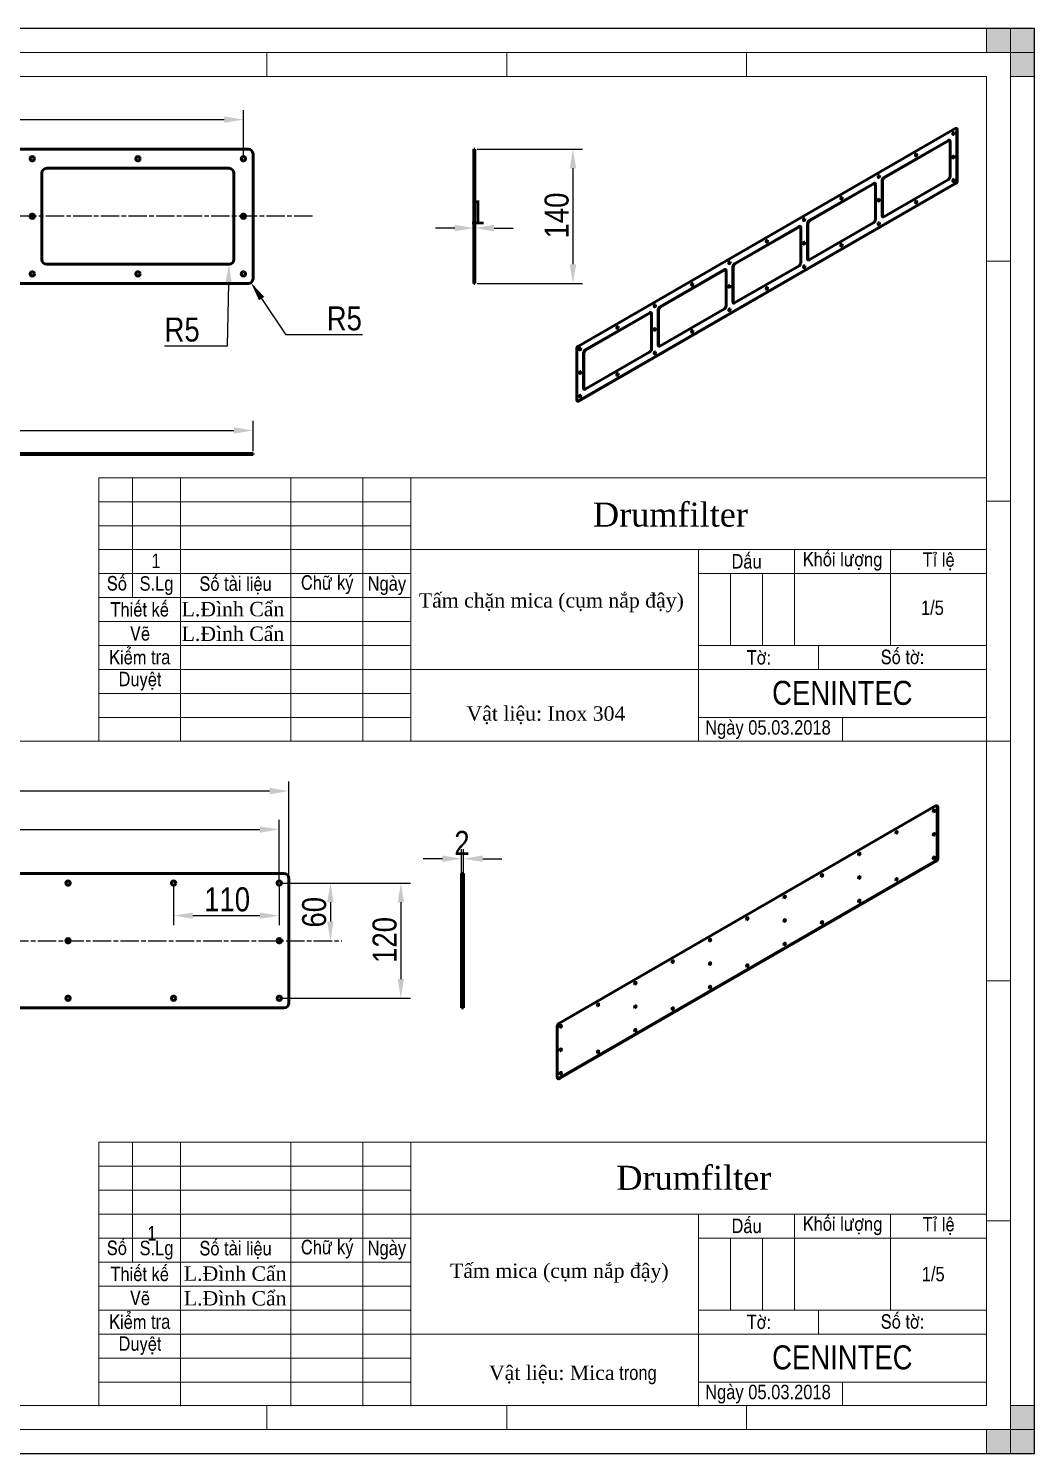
# Model space of a CAD drawing. Header units: millimetres. Extents: x 0 to 2100, y 0 to 1485.
# Drawn here: x 1052 to 2100, y 0 to 1485 of the extents above; entities that cross this region are included whole.
import ezdxf

# ---------------------------------------------------------------- set-up
doc = ezdxf.new("R2010")
doc.units = ezdxf.units.MM
doc.header["$LTSCALE"] = 5
doc.linetypes.add('CHAIN', pattern=[0.7087, 0.4724, -0.0591, 0.1181, -0.0591])
doc.linetypes.add('DASHED', pattern=[0.2067, 0.1654, -0.0413])
for name, color, linetype, lineweight in [('Border (ANSI)', 7, 'Continuous', 70), ('Centerline (ANSI)', 7, 'Continuous', 25), ('Co ban', 7, 'Continuous', 50), ('Dimension (ANSI)', 7, 'Continuous', 25), ('Symbol (ANSI)', 7, 'Continuous', 25)]:
    doc.layers.add(name, color=color, linetype=linetype, lineweight=lineweight)
for name, color, linetype, lineweight, true_color in [('Khung ban ve', 5, 'Continuous', 15, 0x0000ff), ('Lien manh', 7, 'Continuous', 25, 0x020305), ('Manh', 7, 'DASHED', 25, 0x008000), ('Manh khung ten', 7, 'Continuous', 15, 0x994c4c), ('THIN', 5, 'Continuous', 15, 0x0000ff)]:
    doc.layers.add(name, color=color, linetype=linetype, lineweight=lineweight, true_color=true_color)
doc.styles.add('Note Text (ANSI)', font='')
doc.styles.add('StandardAM_ANSI', font='')
doc.styles.get('Note Text (ANSI)').set_extended_font_data('VNI-Helve-Condense')
doc.styles.get('StandardAM_ANSI').set_extended_font_data('VNI-Helve-Condense')
doc.dimstyles.new('Default - mm (ANSI)', dxfattribs={"dimscale": 5, "dimtxt": 5, "dimasz": 4, "dimexe": 2, "dimexo": 0.5, "dimgap": 0.8, "dimtad": 1, "dimtoh": 1, "dimdec": 0, "dimrnd": 1e-08, "dimzin": 4, "dimdsep": 46, "dimtxsty": 'StandardAM_ANSI', "dimcen": 0.09, "dimdle": 10, "dimclrd": 256, "dimclre": 256, "dimclrt": 256, "dimadec": 1, "dimazin": 1, "dimtfac": 0.61, "dimtofl": 0, "dimtmove": 0, "dimatfit": 3, "dimldrblk": 'DOT', "dimfxl": 1, "dimtolj": 1, "dimtzin": 4, "dimlwd": -1, "dimlwe": -1, "dimarcsym": 0})

# ---------------------------------------------------------------- blocks, each defined once
blk = doc.blocks.new('Borders 2x A3')
at = {"layer": 'THIN'}
for points in [[(420, 292), (420, 297), (410, 297), (410, 292)], [(420, 297), (415, 297), (415, 287), (420, 287)], [(415, 0), (415, 10), (420, 10), (420, 0)], [(420, 0), (410, 0), (410, 5), (420, 5)]]:
    blk.add_hatch(color=256, dxfattribs=at).paths.add_polyline_path(points)
at = {"layer": 'Khung ban ve'}
for p, q in [((20, 287), (410, 287)), ((410, 287), (410, 10)), ((225, 148.38), (225, 203.38)), ((225, 203.38), (410.02, 203.38)), ((232, 178.38), (232, 203.38)), ((242, 148.38), (242, 203.38)), ((265, 148.38), (265, 203.38)), ((280, 148.38), (280, 203.38)), ((290, 148.38), (290, 203.38)), ((225, 188.38), (410.02, 188.38)), ((350, 148.38), (350, 188.38)), ((370, 168.38), (370, 188.38)), ((390, 168.38), (390, 188.38)), ((225, 183.38), (290, 183.38)), ((350, 183.38), (410.02, 183.38)), ((225, 178.38), (290, 178.38)), ((350, 168.38), (410.02, 168.38)), ((375, 163.38), (375, 168.38)), ((410, 163.38), (290, 163.38)), ((410, 148.5), (20, 148.5)), ((405, 148.5), (415, 148.5)), ((225, 64.88), (410.02, 64.88)), ((225, 9.88), (225, 64.88)), ((232, 39.88), (232, 64.88)), ((242, 9.88), (242, 64.88)), ((265, 9.88), (265, 64.88)), ((280, 9.88), (280, 64.88)), ((290, 9.88), (290, 64.88)), ((410, 59.88), (410.02, 59.88)), ((410, 54.88), (410.02, 54.88)), ((225, 49.88), (410.02, 49.88)), ((350, 9.88), (350, 49.88)), ((370, 29.88), (370, 49.88)), ((390, 29.88), (390, 49.88)), ((225, 44.88), (290, 44.88)), ((350, 44.88), (410.02, 44.88)), ((225, 39.88), (290, 39.88)), ((410, 39.88), (410.02, 39.88)), ((410, 34.88), (410.02, 34.88)), ((350, 29.88), (410.02, 29.88)), ((375, 24.88), (375, 29.88)), ((410, 24.88), (290, 24.88)), ((410, 19.88), (410.02, 19.88)), ((410, 10), (20, 10))]:
    blk.add_line(p, q, dxfattribs=at)
at = {"layer": 'Manh khung ten', "lineweight": 25}
for p, q in [((420, 297), (0, 297)), ((420, 0), (420, 297)), ((0, 0), (420, 0))]:
    blk.add_line(p, q, dxfattribs=at)
at = {"layer": 'Manh khung ten'}
for p, q in [((0, 297), (420, 297)), ((420, 297), (420, 0)), ((15, 292), (415, 292)), ((260, 292), (260, 287)), ((310, 292), (310, 287)), ((360, 292), (360, 287)), ((415, 292), (415, 5)), ((414.97, 248.54), (409.98, 248.54)), ((225, 198.38), (290, 198.38)), ((414.98, 198.5), (410, 198.5)), ((225, 193.38), (290, 193.38)), ((356.67, 168.38), (356.67, 183.38)), ((363.33, 168.38), (363.33, 183.38)), ((225, 173.38), (290, 173.38)), ((225, 168.38), (290, 168.38)), ((225, 163.38), (290, 163.38)), ((225, 158.38), (290, 158.38)), ((225, 153.38), (290, 153.38)), ((350, 153.38), (410.02, 153.38)), ((380.01, 153.38), (380.01, 148.5)), ((414.98, 98.5), (410, 98.5)), ((225, 59.88), (290, 59.88)), ((225, 54.88), (290, 54.88)), ((415, 48.46), (410.02, 48.46)), ((356.67, 29.88), (356.67, 44.88)), ((363.33, 29.88), (363.33, 44.88)), ((225, 34.88), (290, 34.88)), ((225, 29.88), (290, 29.88)), ((225, 24.88), (290, 24.88)), ((225, 19.88), (290, 19.88)), ((225, 14.88), (290, 14.88)), ((350, 14.88), (410.02, 14.88)), ((380.01, 14.88), (380.01, 10)), ((260, 10), (260, 5)), ((310, 10), (310, 5)), ((360, 10), (360, 5)), ((415, 5), (15, 5)), ((420, 0), (0, 0))]:
    blk.add_line(p, q, dxfattribs=at)
at = {"layer": 'THIN'}
for p, q in [((420, 297), (410, 297)), ((410, 297), (410, 292)), ((420, 297), (415, 297)), ((415, 297), (415, 287)), ((420, 292), (420, 297)), ((420, 287), (420, 297)), ((410, 292), (420, 292)), ((415, 287), (420, 287)), ((415, 0), (415, 10)), ((415, 10), (420, 10)), ((420, 10), (420, 0)), ((410, 0), (410, 5)), ((410, 5), (420, 5)), ((420, 5), (420, 0)), ((420, 0), (410, 0)), ((420, 0), (415, 0))]:
    blk.add_line(p, q, dxfattribs=at)
at = {"layer": 'Border (ANSI)', "style": 'Note Text (ANSI)'}
for s, insert, char_height, width, attachment_point in [('\\fTimes New Roman|b0|i0;\\H5.0000;Drumfilter', (344.13, 195.65), 5, 59.8872, 5), ('Daáu', (360, 185.92), 3, 19.9371, 5), ('Khoái löôïng', (379.99, 185.95), 3, 19.9371, 5), ('Tæ leä', (400.02, 185.95), 3, 19.9948, 5), ('Soá', (228.76, 181.33), 3, 7.075, 5), ('S.Lg', (237.02, 180.88), 3, 10.0576, 5), ('Soá taøi lieäu', (253.49, 180.92), 3, 22.8599, 5), ('Chöõ kyù', (272.6, 181.08), 3, 15.0245, 5), ('Ngaøy', (285.03, 180.88), 3, 10.0163, 5), ('Thieát keá', (233.51, 175.91), 3, 16.9679, 5), ('\\fTimes New Roman|b0|i0;\\H3.0000;L.Đình Cẩn', (252.95, 175.96), 3, 22.8602, 5), ('Veõ', (233.58, 170.9), 3, 17.0139, 5), ('\\fTimes New Roman|b0|i0;\\H3.0000;L.Đình Cẩn', (252.95, 170.82), 3, 22.8602, 5), ('Kieåm tra', (233.51, 165.95), 3, 16.9779, 5), ('Tôø:', (362.55, 165.91), 3, 24.9188, 5), ('Soá tôø:', (392.49, 165.98), 3, 34.8305, 5), ('Duyeät', (233.58, 160.97), 3, 16.9779, 5), ('\\fVNI-Helve-Condense|b0|i0;\\H5.0000;CENINTEC', (379.95, 158.5), 5, 59.8872, 5), ('\\fVNI-Helve-Condense|b0|i0;Ngaøy 05.03.2018', (351.37, 150.87), 3, 30.0083, 4), ('\\fTimes New Roman|b0|i0;\\H5.0000;Drumfilter', (349, 57.42), 5, 59.8872, 5), ('Daáu', (360, 47.42), 3, 19.9371, 5), ('Khoái löôïng', (379.99, 47.45), 3, 19.9371, 5), ('Tæ leä', (400.02, 47.45), 3, 19.9948, 5), ('Soá', (228.76, 42.83), 3, 7.075, 5), ('Soá taøi lieäu', (253.49, 42.42), 3, 22.8599, 5), ('Chöõ kyù', (272.6, 42.58), 3, 15.0245, 5), ('S.Lg', (237.02, 42.38), 3, 10.0576, 5), ('Ngaøy', (285.03, 42.38), 3, 10.0163, 5), ('Thieát keá', (233.51, 37.41), 3, 16.9679, 5), ('\\fTimes New Roman|b0|i0;\\H3.0000;L.Đình Cẩn', (253.42, 37.47), 3, 22.8602, 5), ('Veõ', (233.58, 32.4), 3, 17.0139, 5), ('\\fTimes New Roman|b0|i0;\\H3.0000;L.Đình Cẩn', (253.42, 32.32), 3, 22.8602, 5), ('Kieåm tra', (233.51, 27.45), 3, 16.9779, 5), ('Tôø:', (362.55, 27.41), 3, 24.9188, 5), ('Soá tôø:', (392.49, 27.48), 3, 34.8305, 5), ('Duyeät', (233.58, 22.47), 3, 16.9779, 5), ('\\fVNI-Helve-Condense|b0|i0;\\H5.0000;CENINTEC', (379.95, 20), 5, 59.8872, 5), ('\\fVNI-Helve-Condense|b0|i0;Ngaøy 05.03.2018', (351.37, 12.37), 3, 30.0083, 4)]:
    blk.add_mtext(s, dxfattribs=dict(at, insert=insert, char_height=char_height, width=width, attachment_point=attachment_point))
blk = doc.blocks.new('*D5')
at = {"layer": 'Defpoints', "color": 0, "transparency": 16777216}
for p in [(1516.9, 1359.3), (1516.9, 1219.3), (1619, 1219.3)]:
    blk.add_point(p, dxfattribs=at)
at = {"layer": 'Dimension (ANSI)', "transparency": 16777216}
for p, q in [((1519.4, 1359.3), (1629, 1359.3)), ((1619, 1339.3), (1619, 1239.3)), ((1519.4, 1219.3), (1629, 1219.3))]:
    blk.add_line(p, q, dxfattribs=at)
for points in [[(1615.7, 1339.3), (1622.4, 1339.3), (1619, 1359.3)], [(1615.7, 1239.3), (1622.4, 1239.3), (1619, 1219.3)]]:
    blk.add_solid(points, dxfattribs=at)
at = {"layer": 'Dimension (ANSI)', "color": 150, "true_color": 0x0080ff, "transparency": 16777216, "insert": (1589.5, 1266.2), "char_height": 25, "attachment_point": 1, "rotation": 90, "style": 'StandardAM_ANSI'}
blk.add_mtext('\\A1;140', dxfattribs=at)
blk = doc.blocks.new('_Dot')
at = {"color": 0, "linetype": 'ByBlock', "lineweight": -2}
blk.add_line((-0.5, 0), (-1, 0), dxfattribs=at)
at = {"color": 0, "linetype": 'ByBlock', "const_width": 0.5}
blk.add_lwpolyline([(-0.25, 0, 1), (0.25, 0, 1)], format="xyb", close=True, dxfattribs=at)
blk = doc.blocks.new('*D6')
at = {"layer": 'Defpoints', "color": 0, "transparency": 16777216}
for p in [(1285.7, 1066.1), (165.7, 1042), (1285.7, 1042)]:
    blk.add_point(p, dxfattribs=at)
at = {"layer": 'Dimension (ANSI)', "transparency": 16777216}
for p, q in [((165.7, 1044.5), (165.7, 1076.1)), ((1285.7, 1044.5), (1285.7, 1076.1)), ((185.7, 1066.1), (1265.7, 1066.1))]:
    blk.add_line(p, q, dxfattribs=at)
for points in [[(185.7, 1069.4), (185.7, 1062.8), (165.7, 1066.1)], [(1265.7, 1069.4), (1265.7, 1062.8), (1285.7, 1066.1)]]:
    blk.add_solid(points, dxfattribs=at)
at = {"layer": 'Dimension (ANSI)', "color": 150, "true_color": 0x0080ff, "transparency": 16777216, "insert": (694.1, 1095.6), "char_height": 25, "attachment_point": 1, "style": 'StandardAM_ANSI'}
blk.add_mtext('\\A1;1120', dxfattribs=at)
blk = doc.blocks.new('*D8')
at = {"layer": 'Defpoints', "color": 0, "transparency": 16777216}
for p in [(1515.9, 1277), (1516.9, 1277), (1516.9, 1277)]:
    blk.add_point(p, dxfattribs=at)
at = {"layer": 'Dimension (ANSI)', "transparency": 16777216}
for p, q in [((1495.9, 1277), (1475.9, 1277)), ((1536.9, 1277), (1556.9, 1277))]:
    blk.add_line(p, q, dxfattribs=at)
for points in [[(1495.9, 1280.4), (1495.9, 1273.7), (1515.9, 1277)], [(1536.9, 1280.4), (1536.9, 1273.7), (1516.9, 1277)]]:
    blk.add_solid(points, dxfattribs=at)
at = {"layer": 'Dimension (ANSI)', "color": 150, "true_color": 0x0080ff, "transparency": 16777216, "insert": (1511.6, 1306), "char_height": 25, "attachment_point": 1, "style": 'StandardAM_ANSI'}
blk.add_mtext('\\A1;1', dxfattribs=at)
blk = doc.blocks.new('*D9')
at = {"layer": 'Defpoints', "color": 0, "transparency": 16777216}
for p in [(1275.7, 1390), (175.7, 1349.3), (1275.7, 1349.3)]:
    blk.add_point(p, dxfattribs=at)
at = {"layer": 'Dimension (ANSI)', "transparency": 16777216}
for p, q in [((175.7, 1351.8), (175.7, 1400)), ((1275.7, 1351.8), (1275.7, 1400)), ((195.7, 1390), (1255.7, 1390))]:
    blk.add_line(p, q, dxfattribs=at)
for points in [[(195.7, 1393.4), (195.7, 1386.7), (175.7, 1390)], [(1255.7, 1393.4), (1255.7, 1386.7), (1275.7, 1390)]]:
    blk.add_solid(points, dxfattribs=at)
at = {"layer": 'Dimension (ANSI)', "color": 150, "true_color": 0x0080ff, "transparency": 16777216, "insert": (694.1, 1419.6), "char_height": 25, "attachment_point": 1, "style": 'StandardAM_ANSI'}
blk.add_mtext('\\A1;1100', dxfattribs=at)
blk = doc.blocks.new('*D17')
at = {"layer": 'Defpoints', "color": 0, "transparency": 16777216}
for p in [(1280.7, 1224.3), (1283.5, 1220.1)]:
    blk.add_point(p, dxfattribs=at)
at = {"layer": 'Dimension (ANSI)', "transparency": 16777216}
for p, q in [((1320.2, 1165.9), (1294.7, 1203.6)), ((1399.7, 1165.9), (1320.2, 1165.9))]:
    blk.add_line(p, q, dxfattribs=at)
blk.add_solid([(1297.4, 1205.4), (1291.9, 1201.7), (1283.5, 1220.1)], dxfattribs=at)
at = {"layer": 'Dimension (ANSI)', "color": 150, "true_color": 0x0080ff, "transparency": 16777216, "insert": (1362.5, 1195.4), "char_height": 25, "attachment_point": 1, "style": 'StandardAM_ANSI'}
blk.add_mtext('\\A1;R5', dxfattribs=at)
blk = doc.blocks.new('*D18')
at = {"layer": 'Defpoints', "color": 0, "transparency": 16777216}
for p in [(1260.6, 1239.3), (1260.7, 1244.3)]:
    blk.add_point(p, dxfattribs=at)
at = {"layer": 'Dimension (ANSI)', "transparency": 16777216}
for p, q in [((1259.2, 1154.2), (1260.3, 1219.3)), ((1193.5, 1154.2), (1259.2, 1154.2))]:
    blk.add_line(p, q, dxfattribs=at)
blk.add_arc((1260.7, 1244.3), 5, 269.0816, 270, dxfattribs=at)
blk.add_solid([(1256.9, 1219.3), (1263.6, 1219.2), (1260.6, 1239.3)], dxfattribs=at)
at = {"layer": 'Dimension (ANSI)', "color": 150, "true_color": 0x0080ff, "transparency": 16777216, "insert": (1193.5, 1183.8), "char_height": 25, "attachment_point": 1, "style": 'StandardAM_ANSI'}
blk.add_mtext('\\A1;R5', dxfattribs=at)
blk = doc.blocks.new('*D20')
at = {"layer": 'Defpoints', "color": 0, "transparency": 16777216}
for p in [(1322.9, 690.4), (202.9, 599.4), (1322.9, 599.4)]:
    blk.add_point(p, dxfattribs=at)
at = {"layer": 'Dimension (ANSI)', "transparency": 16777216}
for p, q in [((202.9, 601.9), (202.9, 700.4)), ((1322.9, 601.9), (1322.9, 700.4)), ((222.9, 690.4), (1302.9, 690.4))]:
    blk.add_line(p, q, dxfattribs=at)
for points in [[(222.9, 693.7), (222.9, 687), (202.9, 690.4)], [(1302.9, 693.7), (1302.9, 687), (1322.9, 690.4)]]:
    blk.add_solid(points, dxfattribs=at)
at = {"layer": 'Dimension (ANSI)', "color": 150, "true_color": 0x0080ff, "transparency": 16777216, "insert": (731.4, 719.9), "char_height": 25, "attachment_point": 1, "style": 'StandardAM_ANSI'}
blk.add_mtext('\\A1;1120', dxfattribs=at)
blk = doc.blocks.new('*D23')
at = {"layer": 'Defpoints', "color": 0, "transparency": 16777216}
for p in [(1312.9, 594.4), (1312.9, 474.4), (1439.7, 474.4)]:
    blk.add_point(p, dxfattribs=at)
at = {"layer": 'Dimension (ANSI)', "transparency": 16777216}
for p, q in [((1315.4, 594.4), (1449.7, 594.4)), ((1439.7, 574.4), (1439.7, 494.4)), ((1315.4, 474.4), (1449.7, 474.4))]:
    blk.add_line(p, q, dxfattribs=at)
for points in [[(1436.4, 574.4), (1443, 574.4), (1439.7, 594.4)], [(1436.4, 494.4), (1443, 494.4), (1439.7, 474.4)]]:
    blk.add_solid(points, dxfattribs=at)
at = {"layer": 'Dimension (ANSI)', "color": 150, "true_color": 0x0080ff, "transparency": 16777216, "insert": (1410.2, 511.3), "char_height": 25, "attachment_point": 1, "rotation": 90, "style": 'StandardAM_ANSI'}
blk.add_mtext('\\A1;120', dxfattribs=at)
blk = doc.blocks.new('*D24')
at = {"layer": 'Defpoints', "color": 0, "transparency": 16777216}
for p in [(1312.9, 594.4), (1312.9, 534.4), (1366.3, 534.4)]:
    blk.add_point(p, dxfattribs=at)
at = {"layer": 'Dimension (ANSI)', "transparency": 16777216}
for p, q in [((1315.4, 594.4), (1376.3, 594.4)), ((1366.3, 574.4), (1366.3, 554.4))]:
    blk.add_line(p, q, dxfattribs=at)
for points in [[(1363, 574.4), (1369.6, 574.4), (1366.3, 594.4)], [(1363, 554.4), (1369.6, 554.4), (1366.3, 534.4)]]:
    blk.add_solid(points, dxfattribs=at)
at = {"layer": 'Dimension (ANSI)', "color": 150, "true_color": 0x0080ff, "transparency": 16777216, "insert": (1336.8, 548.1), "char_height": 25, "attachment_point": 1, "rotation": 90, "style": 'StandardAM_ANSI'}
blk.add_mtext('\\A1;60', dxfattribs=at)
blk = doc.blocks.new('*D25')
at = {"layer": 'Defpoints', "color": 0, "transparency": 16777216}
for p in [(1505, 619.8), (1503, 599.4), (1505, 599.4)]:
    blk.add_point(p, dxfattribs=at)
at = {"layer": 'Dimension (ANSI)', "transparency": 16777216}
for p, q in [((1503, 601.9), (1503, 629.8)), ((1505, 601.9), (1505, 629.8)), ((1483, 619.8), (1463, 619.8)), ((1525, 619.8), (1545, 619.8))]:
    blk.add_line(p, q, dxfattribs=at)
for points in [[(1483, 623.2), (1483, 616.5), (1503, 619.8)], [(1525, 623.2), (1525, 616.5), (1505, 619.8)]]:
    blk.add_solid(points, dxfattribs=at)
at = {"layer": 'Dimension (ANSI)', "color": 150, "true_color": 0x0080ff, "transparency": 16777216, "insert": (1495.4, 648.8), "char_height": 25, "attachment_point": 1, "style": 'StandardAM_ANSI'}
blk.add_mtext('\\A1;2', dxfattribs=at)
blk = doc.blocks.new('*D26')
at = {"layer": 'Defpoints', "color": 0, "transparency": 16777216}
for p in [(1312.9, 650.3), (212.9, 594.4), (1312.9, 594.4)]:
    blk.add_point(p, dxfattribs=at)
at = {"layer": 'Dimension (ANSI)', "transparency": 16777216}
for p, q in [((212.9, 596.9), (212.9, 660.3)), ((1312.9, 596.9), (1312.9, 660.3)), ((232.9, 650.3), (1292.9, 650.3))]:
    blk.add_line(p, q, dxfattribs=at)
for points in [[(232.9, 653.6), (232.9, 646.9), (212.9, 650.3)], [(1292.9, 653.6), (1292.9, 646.9), (1312.9, 650.3)]]:
    blk.add_solid(points, dxfattribs=at)
at = {"layer": 'Dimension (ANSI)', "color": 150, "true_color": 0x0080ff, "transparency": 16777216, "insert": (731.4, 679.8), "char_height": 25, "attachment_point": 1, "style": 'StandardAM_ANSI'}
blk.add_mtext('\\A1;1100', dxfattribs=at)
blk = doc.blocks.new('*D27')
at = {"layer": 'Defpoints', "color": 0, "transparency": 16777216}
for p in [(1202.9, 594.4), (1312.9, 594.4), (1312.9, 560.5)]:
    blk.add_point(p, dxfattribs=at)
at = {"layer": 'Dimension (ANSI)', "transparency": 16777216}
for p, q in [((1202.9, 591.9), (1202.9, 550.5)), ((1312.9, 591.9), (1312.9, 550.5)), ((1222.9, 560.5), (1292.9, 560.5))]:
    blk.add_line(p, q, dxfattribs=at)
for points in [[(1222.9, 563.8), (1222.9, 557.2), (1202.9, 560.5)], [(1292.9, 563.8), (1292.9, 557.2), (1312.9, 560.5)]]:
    blk.add_solid(points, dxfattribs=at)
at = {"layer": 'Dimension (ANSI)', "color": 150, "true_color": 0x0080ff, "transparency": 16777216, "insert": (1234.8, 590), "char_height": 25, "attachment_point": 1, "style": 'StandardAM_ANSI'}
blk.add_mtext('\\A1;110', dxfattribs=at)

msp = doc.modelspace()

# ---------------------------------------------------------------- linework, layer by layer
at = {"layer": 'Centerline (ANSI)', "linetype": 'CHAIN', "ltscale": 8.113447}
for p, q in [((1347.55, 1289.28), (125.31, 1289.28)), ((141.35, 534.38), (1378.13, 534.38))]:
    msp.add_line(p, q, dxfattribs=at)
at = {"layer": 'Co ban'}
for p, q in [((1624.85, 1154.12), (2017.3, 1380.7)), ((1943.05, 1329.66), (2010.22, 1368.45)), ((2010.58, 1368.24), (1943.4, 1329.46)), ((2011.99, 1367.43), (2011.99, 1330.69)), ((2018.9, 1380.62), (2018.55, 1380.82)), ((2019.06, 1379.67), (2019.06, 1326.6)), ((2019.42, 1379.47), (2019.42, 1326.4)), ((170.67, 1359.28), (1280.67, 1359.28)), ((1285.67, 1354.28), (1285.67, 1224.28)), ((1515.92, 1359.28), (1516.92, 1359.28)), ((1515.92, 1359.28), (1515.92, 1354.28)), ((1515.92, 1224.28), (1515.92, 1354.28)), ((1516.92, 1359.28), (1516.92, 1354.28)), ((1516.92, 1224.28), (1516.92, 1354.28)), ((1070.67, 1339.28), (1260.67, 1339.28)), ((1065.67, 1244.28), (1065.67, 1334.28)), ((1265.67, 1334.28), (1265.67, 1244.28)), ((2017.3, 1323.54), (1624.85, 1096.96)), ((2017.65, 1323.34), (1625.2, 1096.76)), ((1865.27, 1284.76), (1932.44, 1323.54)), ((1932.8, 1323.34), (1865.62, 1284.55)), ((1934.21, 1322.52), (1934.21, 1285.78)), ((1941.28, 1289.86), (1941.28, 1326.6)), ((1941.64, 1326.4), (1941.64, 1289.66)), ((2010.22, 1327.62), (1943.05, 1288.84)), ((1787.49, 1239.85), (1854.66, 1278.63)), ((1855.01, 1278.43), (1787.84, 1239.65)), ((1856.43, 1277.61), (1856.43, 1240.87)), ((1863.5, 1244.95), (1863.5, 1281.7)), ((1863.85, 1281.49), (1863.85, 1244.75)), ((1932.44, 1282.72), (1865.27, 1243.93)), ((1260.67, 1239.28), (1070.67, 1239.28)), ((1709.7, 1194.94), (1776.88, 1233.73)), ((1777.23, 1233.52), (1710.06, 1194.74)), ((1778.65, 1232.71), (1778.65, 1195.96)), ((1785.72, 1200.05), (1785.72, 1236.79)), ((1786.07, 1236.58), (1786.07, 1199.84)), ((1854.66, 1237.81), (1787.49, 1199.02)), ((1280.67, 1219.28), (170.67, 1219.28)), ((1515.92, 1224.28), (1515.92, 1219.28)), ((1515.92, 1219.28), (1516.92, 1219.28)), ((1516.92, 1224.28), (1516.92, 1219.28)), ((1631.92, 1150.04), (1699.1, 1188.82)), ((1699.45, 1188.61), (1632.28, 1149.83)), ((1707.94, 1155.14), (1707.94, 1191.88)), ((1708.29, 1191.68), (1708.29, 1154.93)), ((1776.88, 1192.9), (1709.7, 1154.12)), ((1700.87, 1187.8), (1700.87, 1151.06)), ((1623.08, 1097.98), (1623.08, 1151.06)), ((1630.15, 1110.23), (1630.15, 1146.97)), ((1630.51, 1146.77), (1630.51, 1110.03)), ((1699.1, 1147.99), (1631.92, 1109.21)), ((1623.95, 1096.63), (1623.6, 1096.84)), ((170.67, 1041.96), (1280.67, 1041.96)), ((170.67, 1040.96), (1280.67, 1040.96)), ((1285.67, 1041.96), (1280.67, 1041.96)), ((1285.67, 1040.96), (1280.67, 1040.96)), ((1285.67, 1041.96), (1285.67, 1040.96)), ((1996.93, 674.77), (1604.48, 448.19)), ((1998.18, 674.89), (1998.88, 674.48)), ((1998.69, 620.68), (1998.69, 673.75)), ((1999.4, 620.27), (1999.4, 673.34)), ((1604.48, 391.04), (1996.93, 617.61)), ((1605.19, 390.63), (1997.63, 617.21)), ((1317.94, 604.38), (207.94, 604.38)), ((1322.94, 469.38), (1322.94, 599.38)), ((1503, 599.38), (1503, 604.38)), ((1505, 604.38), (1503, 604.38)), ((1503, 599.38), (1503, 469.38)), ((1505, 599.38), (1505, 604.38)), ((1505, 599.38), (1505, 469.38)), ((207.94, 464.38), (1317.94, 464.38)), ((1503, 464.38), (1503, 469.38)), ((1505, 464.38), (1503, 464.38)), ((1505, 464.38), (1505, 469.38)), ((1602.71, 445.13), (1602.71, 392.06)), ((1603.23, 390.91), (1603.94, 390.5))]:
    msp.add_line(p, q, dxfattribs=at)
for centre in [(1055.67, 1349.28), (1165.67, 1349.28), (1275.67, 1349.28), (1055.67, 1289.28), (1275.67, 1289.28), (1055.67, 1229.28), (1165.67, 1229.28), (1275.67, 1229.28), (1092.94, 594.38), (1202.94, 594.38), (1312.94, 594.38), (1092.94, 534.38), (1312.94, 534.38), (1092.94, 474.38), (1202.94, 474.38), (1312.94, 474.38)]:
    msp.add_circle(centre, 2.25, dxfattribs=at)
for centre, start, end in [((1280.67, 1354.28), 0, 90), ((1070.67, 1334.28), 90, 180), ((1260.67, 1334.28), 0, 90), ((1070.67, 1244.28), 180, 270), ((1260.67, 1244.28), 270, 0), ((1280.67, 1224.28), 270, 0), ((1317.94, 599.38), 0, 90), ((1317.94, 469.38), 270, 0)]:
    msp.add_arc(centre, 5, start, end, dxfattribs=at)
for centre, major_axis, start_param, end_param in [((2017.3, 1378.65), (1.25, 2.17), 5.4977871, 7.0685835), ((2010.22, 1366.41), (1.25, 2.17), 5.4977871, 7.0685835), ((2010.58, 1366.2), (1.25, 2.17), 0.1418971, 0.7853982), ((2015.88, 1375.39), (0.563, 0.974), 0.3196873, 2.8219054), ((2017.65, 1378.45), (1.25, 2.17), 5.4977871, 6.2831853), ((1976.99, 1352.93), (0.563, 0.974), 0.3196873, 2.8219054), ((2015.88, 1350.89), (0.563, 0.974), 0.3196873, 2.8219054), ((1932.44, 1321.5), (1.25, 2.17), 5.4977871, 7.0685835), ((1932.8, 1321.3), (1.25, 2.17), 0.1418971, 0.7853982), ((1938.1, 1330.48), (0.563, 0.974), 0.3196873, 2.8219054), ((1943.05, 1327.62), (1.25, 2.17), 0.7853982, 2.3561945), ((1943.4, 1327.42), (-1.25, -2.17), 3.9269908, 5.4977871), ((2010.22, 1329.66), (-1.25, -2.17), 0.7853982, 2.3561945), ((2015.88, 1326.4), (0.563, 0.974), 0.3196873, 2.8219054), ((2017.3, 1325.58), (-1.25, -2.17), 0.7853982, 2.3561945), ((2017.65, 1325.38), (-1.25, -2.17), 0.7853982, 2.3561945), ((1899.21, 1308.03), (0.563, 0.974), 0.3196873, 2.8219054), ((1938.1, 1305.99), (0.563, 0.974), 0.3196873, 2.8219054), ((1976.99, 1303.94), (0.563, 0.974), 0.3196873, 2.8219054), ((1854.66, 1276.59), (1.25, 2.17), 5.4977871, 7.0685835), ((1855.01, 1276.39), (1.25, 2.17), 0.1418971, 0.7853982), ((1860.32, 1285.57), (0.563, 0.974), 0.3196873, 2.8219054), ((1865.27, 1282.72), (1.25, 2.17), 0.7853982, 2.3561945), ((1865.62, 1282.51), (-1.25, -2.17), 3.9269908, 5.4977871), ((1932.44, 1284.76), (-1.25, -2.17), 0.7853982, 2.3561945), ((1938.1, 1281.49), (0.563, 0.974), 0.3196873, 2.8219054), ((1943.05, 1290.88), (-1.25, -2.17), 5.4977871, 7.0685835), ((1943.4, 1290.68), (-1.25, -2.17), 5.4977871, 6.1412883), ((1821.43, 1263.12), (0.563, 0.974), 0.3196873, 2.8219054), ((1860.32, 1261.08), (0.563, 0.974), 0.3196873, 2.8219054), ((1899.21, 1259.04), (0.563, 0.974), 0.3196873, 2.8219054), ((1776.88, 1231.68), (1.25, 2.17), 5.4977871, 7.0685835), ((1777.23, 1231.48), (1.25, 2.17), 0.1418971, 0.7853982), ((1782.54, 1240.67), (0.563, 0.974), 0.3196873, 2.8219054), ((1787.49, 1237.81), (1.25, 2.17), 0.7853982, 2.3561945), ((1787.84, 1237.6), (-1.25, -2.17), 3.9269908, 5.4977871), ((1854.66, 1239.85), (-1.25, -2.17), 0.7853982, 2.3561945), ((1860.32, 1236.58), (0.563, 0.974), 0.3196873, 2.8219054), ((1865.27, 1245.97), (-1.25, -2.17), 5.4977871, 7.0685835), ((1865.62, 1245.77), (-1.25, -2.17), 5.4977871, 6.1412883), ((1743.65, 1218.21), (0.563, 0.974), 0.3196873, 2.8219054), ((1782.54, 1216.17), (0.563, 0.974), 0.3196873, 2.8219054), ((1821.43, 1214.13), (0.563, 0.974), 0.3196873, 2.8219054), ((1699.1, 1186.78), (1.25, 2.17), 5.4977871, 7.0685835), ((1699.45, 1186.57), (1.25, 2.17), 0.1418971, 0.7853982), ((1704.75, 1195.76), (0.563, 0.974), 0.3196873, 2.8219054), ((1709.7, 1192.9), (1.25, 2.17), 0.7853982, 2.3561945), ((1710.06, 1192.7), (-1.25, -2.17), 3.9269908, 5.4977871), ((1776.88, 1194.94), (-1.25, -2.17), 0.7853982, 2.3561945), ((1782.54, 1191.68), (0.563, 0.974), 0.3196873, 2.8219054), ((1787.49, 1201.07), (-1.25, -2.17), 5.4977871, 7.0685835), ((1787.84, 1200.86), (-1.25, -2.17), 5.4977871, 6.1412883), ((1665.86, 1173.31), (0.563, 0.974), 0.3196873, 2.8219054), ((1704.75, 1171.26), (0.563, 0.974), 0.3196873, 2.8219054), ((1743.65, 1169.22), (0.563, 0.974), 0.3196873, 2.8219054), ((1624.85, 1152.08), (1.25, 2.17), 0.7853982, 2.3561945), ((1626.97, 1150.85), (0.563, 0.974), 0.3196873, 2.8219054), ((1631.92, 1147.99), (1.25, 2.17), 0.7853982, 2.3561945), ((1632.28, 1147.79), (-1.25, -2.17), 3.9269908, 5.4977871), ((1699.1, 1150.04), (-1.25, -2.17), 0.7853982, 2.3561945), ((1704.75, 1146.77), (0.563, 0.974), 0.3196873, 2.8219054), ((1709.7, 1156.16), (-1.25, -2.17), 5.4977871, 7.0685835), ((1710.06, 1155.95), (-1.25, -2.17), 5.4977871, 6.1412883), ((1626.97, 1126.36), (0.563, 0.974), 0.3196873, 2.8219054), ((1665.86, 1124.32), (0.563, 0.974), 0.3196873, 2.8219054), ((1626.97, 1101.86), (0.563, 0.974), 0.3196873, 2.8219054), ((1631.92, 1111.25), (-1.25, -2.17), 5.4977871, 7.0685835), ((1632.28, 1111.05), (-1.25, -2.17), 5.4977871, 6.1412883), ((1624.85, 1099), (-1.25, -2.17), 5.4977871, 7.0685835), ((1625.2, 1098.8), (-1.25, -2.17), 0, 0.7853982), ((1995.87, 669.26), (-0.563, -0.974), 3.8212665, 5.6035115), ((1996.93, 672.73), (1.25, 2.17), 5.4977871, 7.0685835), ((1997.63, 672.32), (1.25, 2.17), 5.4977871, 6.2831853), ((1956.97, 646.8), (-0.563, -0.974), 3.8212665, 5.6035115), ((1995.87, 644.76), (-0.563, -0.974), 3.8212665, 5.6035115), ((1918.08, 624.35), (-0.563, -0.974), 3.8212665, 5.6035115), ((1995.87, 620.27), (-0.563, -0.974), 3.8212665, 5.6035115), ((1996.93, 619.66), (1.25, 2.17), 3.9269908, 5.4977871), ((1997.63, 619.25), (1.25, 2.17), 3.9269908, 5.4977871), ((1879.19, 601.9), (-0.563, -0.974), 3.8212665, 5.6035115), ((1918.08, 599.86), (-0.563, -0.974), 3.8212665, 5.6035115), ((1956.97, 597.81), (-0.563, -0.974), 3.8212665, 5.6035115), ((1840.3, 579.44), (-0.563, -0.974), 3.8212665, 5.6035115), ((1918.08, 575.36), (-0.563, -0.974), 3.8212665, 5.6035115), ((1801.41, 556.99), (-0.563, -0.974), 3.8212665, 5.6035115), ((1840.3, 554.95), (-0.563, -0.974), 3.8212665, 5.6035115), ((1879.19, 552.91), (-0.563, -0.974), 3.8212665, 5.6035115), ((1762.52, 534.54), (-0.563, -0.974), 3.8212665, 5.6035115), ((1840.3, 530.45), (-0.563, -0.974), 3.8212665, 5.6035115), ((1723.63, 512.08), (-0.563, -0.974), 3.8212665, 5.6035115), ((1762.52, 510.04), (-0.563, -0.974), 3.8212665, 5.6035115), ((1801.41, 508), (-0.563, -0.974), 3.8212665, 5.6035115), ((1684.74, 489.63), (-0.563, -0.974), 3.8212665, 5.6035115), ((1762.52, 485.55), (-0.563, -0.974), 3.8212665, 5.6035115), ((1645.85, 467.17), (-0.563, -0.974), 3.8212665, 5.6035115), ((1684.74, 465.13), (-0.563, -0.974), 3.8212665, 5.6035115), ((1723.63, 463.09), (-0.563, -0.974), 3.8212665, 5.6035115), ((1604.48, 446.15), (-1.25, -2.17), 3.9269908, 5.4977871), ((1606.96, 444.72), (-0.563, -0.974), 3.8212665, 5.6035115), ((1684.74, 440.64), (-0.563, -0.974), 3.8212665, 5.6035115), ((1606.96, 420.23), (-0.563, -0.974), 3.8212665, 5.6035115), ((1645.85, 418.18), (-0.563, -0.974), 3.8212665, 5.6035115), ((1604.48, 393.08), (-1.25, -2.17), 5.4977871, 7.0685835), ((1605.19, 392.67), (-1.25, -2.17), 0, 0.7853982), ((1606.96, 395.73), (-0.563, -0.974), 3.8212665, 5.6035115)]:
    msp.add_ellipse(centre, major_axis=major_axis, ratio=0.5773503, start_param=start_param, end_param=end_param, dxfattribs=at)
for centre, major_axis in [((2015.53, 1375.59), (0.563, 0.974)), ((1976.64, 1353.14), (0.563, 0.974)), ((2015.53, 1351.1), (0.563, 0.974)), ((1937.75, 1330.69), (0.563, 0.974)), ((2015.53, 1326.6), (0.563, 0.974)), ((1898.86, 1308.23), (0.563, 0.974)), ((1937.75, 1306.19), (0.563, 0.974)), ((1976.64, 1304.15), (0.563, 0.974)), ((1859.96, 1285.78), (0.563, 0.974)), ((1937.75, 1281.7), (0.563, 0.974)), ((1821.07, 1263.32), (0.563, 0.974)), ((1859.96, 1261.28), (0.563, 0.974)), ((1898.86, 1259.24), (0.563, 0.974)), ((1782.18, 1240.87), (0.563, 0.974)), ((1859.96, 1236.79), (0.563, 0.974)), ((1743.29, 1218.42), (0.563, 0.974)), ((1782.18, 1216.38), (0.563, 0.974)), ((1821.07, 1214.33), (0.563, 0.974)), ((1704.4, 1195.96), (0.563, 0.974)), ((1782.18, 1191.88), (0.563, 0.974)), ((1665.51, 1173.51), (0.563, 0.974)), ((1704.4, 1171.47), (0.563, 0.974)), ((1743.29, 1169.43), (0.563, 0.974)), ((1626.62, 1151.06), (0.563, 0.974)), ((1704.4, 1146.97), (0.563, 0.974)), ((1626.62, 1126.56), (0.563, 0.974)), ((1665.51, 1124.52), (0.563, 0.974)), ((1626.62, 1102.07), (0.563, 0.974)), ((1995.16, 669.67), (-0.563, -0.974)), ((1956.27, 647.21), (-0.563, -0.974)), ((1995.16, 645.17), (-0.563, -0.974)), ((1917.38, 624.76), (-0.563, -0.974)), ((1995.16, 620.68), (-0.563, -0.974)), ((1878.49, 602.3), (-0.563, -0.974)), ((1917.38, 600.26), (-0.563, -0.974)), ((1956.27, 598.22), (-0.563, -0.974)), ((1839.6, 579.85), (-0.563, -0.974)), ((1917.38, 575.77), (-0.563, -0.974)), ((1800.7, 557.4), (-0.563, -0.974)), ((1839.6, 555.36), (-0.563, -0.974)), ((1878.49, 553.31), (-0.563, -0.974)), ((1761.81, 534.94), (-0.563, -0.974)), ((1839.6, 530.86), (-0.563, -0.974)), ((1722.92, 512.49), (-0.563, -0.974)), ((1761.81, 510.45), (-0.563, -0.974)), ((1800.7, 508.41), (-0.563, -0.974)), ((1684.03, 490.04), (-0.563, -0.974)), ((1761.81, 485.95), (-0.563, -0.974)), ((1645.14, 467.58), (-0.563, -0.974)), ((1684.03, 465.54), (-0.563, -0.974)), ((1722.92, 463.5), (-0.563, -0.974)), ((1606.25, 445.13), (-0.563, -0.974)), ((1684.03, 441.05), (-0.563, -0.974)), ((1606.25, 420.63), (-0.563, -0.974)), ((1645.14, 418.59), (-0.563, -0.974)), ((1606.25, 396.14), (-0.563, -0.974))]:
    msp.add_ellipse(centre, major_axis=major_axis, ratio=0.5773503, dxfattribs=at)
at = {"layer": 'Lien manh'}
for p, q in [((2010.58, 1368.24), (2010.22, 1368.45)), ((2019.42, 1379.47), (2019.06, 1379.67)), ((1932.8, 1323.34), (1932.44, 1323.54)), ((1941.64, 1326.4), (1941.28, 1326.6)), ((1943.4, 1329.46), (1943.05, 1329.66)), ((2017.65, 1323.34), (2017.3, 1323.54)), ((2019.42, 1326.4), (2019.06, 1326.6)), ((1855.01, 1278.43), (1854.66, 1278.63)), ((1863.85, 1281.49), (1863.5, 1281.7)), ((1865.62, 1284.55), (1865.27, 1284.76)), ((1941.64, 1289.66), (1941.28, 1289.86)), ((1777.23, 1233.52), (1776.88, 1233.73)), ((1786.07, 1236.58), (1785.72, 1236.79)), ((1787.84, 1239.65), (1787.49, 1239.85)), ((1863.85, 1244.75), (1863.5, 1244.95)), ((1699.45, 1188.61), (1699.1, 1188.82)), ((1708.29, 1191.68), (1707.94, 1191.88)), ((1710.06, 1194.74), (1709.7, 1194.94)), ((1786.07, 1199.84), (1785.72, 1200.05)), ((1630.51, 1146.77), (1630.15, 1146.97)), ((1632.28, 1149.83), (1631.92, 1150.04)), ((1708.29, 1154.93), (1707.94, 1155.14)), ((1630.51, 1110.03), (1630.15, 1110.23)), ((1625.2, 1096.76), (1624.85, 1096.96)), ((1998.69, 673.75), (1999.4, 673.34)), ((1996.93, 617.61), (1997.63, 617.21)), ((1998.69, 620.68), (1999.4, 620.27)), ((1604.48, 391.04), (1605.19, 390.63))]:
    msp.add_line(p, q, dxfattribs=at)
at = {"layer": 'Manh', "ltscale": 0.380839}
for p, q in [((1515.92, 1351.53), (1516.92, 1351.53)), ((1515.92, 1347.03), (1516.92, 1347.03)), ((1515.92, 1339.28), (1516.92, 1339.28)), ((1515.92, 1291.53), (1516.92, 1291.53)), ((1515.92, 1287.03), (1516.92, 1287.03)), ((1515.92, 1239.28), (1516.92, 1239.28)), ((1515.92, 1231.53), (1516.92, 1231.53)), ((1515.92, 1227.03), (1516.92, 1227.03)), ((1053.42, 1041.96), (1053.42, 1040.96)), ((1057.92, 1041.96), (1057.92, 1040.96)), ((1065.67, 1041.96), (1065.67, 1040.96)), ((1163.42, 1041.96), (1163.42, 1040.96)), ((1167.92, 1041.96), (1167.92, 1040.96)), ((1265.67, 1041.96), (1265.67, 1040.96)), ((1273.42, 1041.96), (1273.42, 1040.96)), ((1277.92, 1041.96), (1277.92, 1040.96))]:
    msp.add_line(p, q, dxfattribs=at)

# ---------------------------------------------------------------- block references
at = {"xscale": 5, "yscale": 5, "zscale": 5}
msp.add_blockref('Borders 2x A3', (0, 0), dxfattribs=at)

# ---------------------------------------------------------------- texts
at = {"layer": 'Symbol (ANSI)', "char_height": 15, "attachment_point": 1, "style": 'Note Text (ANSI)'}
for insert in [(1179.74, 937.67), (1175.46, 236.95)]:
    msp.add_mtext('{\\fVNI-Helve-Condense|b0|i0;1}', dxfattribs=dict(at, insert=insert))
for s, insert, width in [('{\\fTimes New Roman|b0|i0;\\H15.0000;Tấm chặn mica (cụm nắp đậy)}', (1458.44, 896.53), 276.25), ('{\\fVNI-Helve-Condense|b0|i0;1/5}', (1981.66, 888.85), 25.8787), ('{\\fTimes New Roman|b0|i0;\\H15.0000;Vật liệu: Inox 304}', (1508.19, 778.66), 165.5637), ('{\\fTimes New Roman|b0|i0;\\H15.0000;Tấm mica (cụm nắp đậy)}', (1491.01, 197.96), 227.7941), ('{\\fVNI-Helve-Condense|b0|i0;1/5}', (1982.5, 194.48), 25.8787), ('{\\fTimes New Roman|b0|i0;\\H15.0000;Vật liệu: Mica\\fVNI-Helve-Condense|b0|i0;\\H15.0000; trong}', (1531.54, 91.66), 180.3761)]:
    msp.add_mtext(s, dxfattribs=dict(at, insert=insert, width=width))

# ---------------------------------------------------------------- dimensions: what is measured, and where the dimension line sits
at = {"layer": 'Dimension (ANSI)'}
for base, p1, p2, angle, override, picture, middle in [((1275.67, 1390.04), (175.67, 1349.28), (1275.67, 1349.28), 180, {"dimgap": 0.8, "dimtoh": 0, "dimdec": 0, "dimtol": 0, "dimlim": 0, "dimtp": 0, "dimtm": 0, "dimtdec": 2, "dimatfit": 1}, '*D9', (725.67, 1390.04)), ((1619.02, 1219.28), (1516.92, 1359.28), (1516.92, 1219.28), 90, {"dimgap": 0.8, "dimtoh": 0, "dimdec": 0, "dimtol": 0, "dimlim": 0, "dimtp": 0, "dimtm": 0, "dimtdec": 2, "dimatfit": 1}, '*D5', (1619.02, 1289.28)), ((1285.67, 1066.1), (165.67, 1041.96), (1285.67, 1041.96), 180, {"dimgap": 0.8, "dimtoh": 0, "dimdec": 0, "dimtol": 0, "dimlim": 0, "dimtp": 0, "dimtm": 0, "dimtdec": 2, "dimatfit": 1}, '*D6', (725.67, 1066.1)), ((1322.94, 690.38), (202.94, 599.38), (1322.94, 599.38), 180, {"dimgap": 0.8, "dimtoh": 0, "dimdec": 0, "dimtol": 0, "dimlim": 0, "dimtp": 0, "dimtm": 0, "dimtdec": 2, "dimatfit": 1}, '*D20', (762.94, 690.38)), ((1312.94, 650.27), (212.94, 594.38), (1312.94, 594.38), 180, {"dimgap": 0.8, "dimtoh": 0, "dimdec": 0, "dimtol": 0, "dimlim": 0, "dimtp": 0, "dimtm": 0, "dimtdec": 2, "dimatfit": 1}, '*D26', (762.94, 650.27)), ((1505, 619.84), (1503, 599.38), (1505, 599.38), 180, {"dimgap": 0.8, "dimtoh": 0, "dimdec": 0, "dimtol": 0, "dimlim": 0, "dimtp": 0, "dimtm": 0, "dimtdec": 2, "dimatfit": 1}, '*D25', (1504, 619.84)), ((1312.94, 560.49), (1202.94, 594.38), (1312.94, 594.38), 180, {"dimgap": 0.8, "dimtoh": 0, "dimdec": 0, "dimtol": 0, "dimlim": 0, "dimtp": 0, "dimtm": 0, "dimtdec": 2, "dimatfit": 1}, '*D27', (1257.94, 560.49)), ((1439.7, 474.38), (1312.94, 594.38), (1312.94, 474.38), 90, {"dimgap": 0.8, "dimtoh": 0, "dimdec": 0, "dimtol": 0, "dimlim": 0, "dimtp": 0, "dimtm": 0, "dimtdec": 2, "dimatfit": 1}, '*D23', (1439.7, 534.38)), ((1366.29, 534.38), (1312.94, 594.38), (1312.94, 534.38), 90, {"dimgap": 0.8, "dimtoh": 0, "dimdec": 0, "dimse2": 1, "dimtol": 0, "dimlim": 0, "dimtp": 0, "dimtm": 0, "dimtdec": 2, "dimatfit": 1}, '*D24', (1366.29, 564.38))]:
    dim = msp.add_linear_dim(base=base, p1=p1, p2=p2, angle=angle, dimstyle='Default - mm (ANSI)', override=override, dxfattribs=at)
    dim.commit()
    dim.dimension.update_dxf_attribs({"geometry": picture, "text_midpoint": middle, "dimtype": 160})
dim = msp.add_linear_dim(base=(1516.92, 1277.02), p1=(1515.92, 1277.02), p2=(1516.92, 1277.02), dimstyle='Default - mm (ANSI)', override={"dimgap": 0.8, "dimtoh": 0, "dimdec": 0, "dimse1": 1, "dimse2": 1, "dimtol": 0, "dimlim": 0, "dimtp": 0, "dimtm": 0, "dimtdec": 2, "dimatfit": 1}, dxfattribs=at)
dim.commit()
dim.dimension.update_dxf_attribs({"geometry": '*D8', "text_midpoint": (1516.42, 1277.02), "dimtype": 160})
for center, mpoint, picture, middle in [((1260.67, 1244.28), (1260.59, 1239.28), '*D18', (1212.06, 1154.25)), ((1280.67, 1224.28), (1283.47, 1220.14), '*D17', (1381.09, 1165.87))]:
    dim = msp.add_radius_dim(center=center, mpoint=mpoint, dimstyle='Default - mm (ANSI)', override={"dimgap": 0.8, "dimtih": 1, "dimdec": 0, "dimlfac": 1, "dimcen": 0, "dimtol": 0, "dimlim": 0, "dimtp": 0, "dimtm": 0, "dimtdec": 2}, dxfattribs=at)
    dim.commit()
    dim.dimension.update_dxf_attribs({"geometry": picture, "text_midpoint": middle, "dimtype": 164})

doc.saveas('drawing.dxf')
